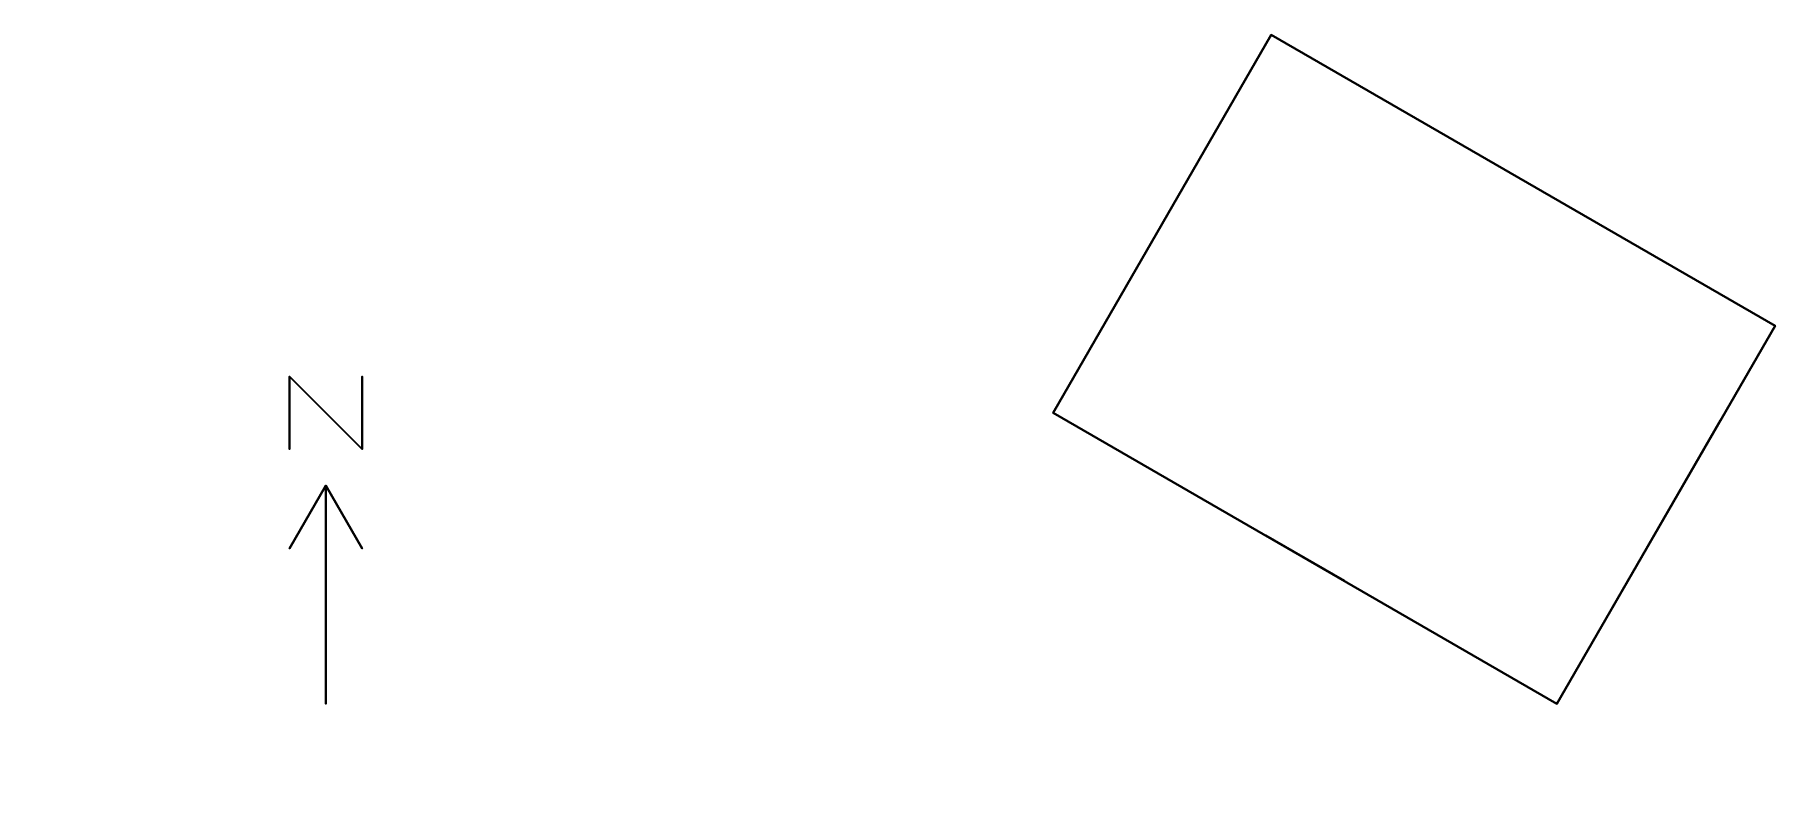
# Model space of a CAD drawing. Header units: metres. Extents: x -14 to 9.9, y -5.1 to 5.2.
import ezdxf

# ---------------------------------------------------------------- set-up
doc = ezdxf.new("R2010")
doc.units = ezdxf.units.M

msp = doc.modelspace()

# ---------------------------------------------------------------- linework, layer by layer
at = {"layer": '1', "color": 3}
for points in [[(-10.5, 0.5, 0.1), (-10.5, 0.5), (-10.5, -0.5), (-10.5, -0.5, 0.1)], [(-10.5, 0.5, 0.1), (-10.5, 0.5), (-9.5, -0.5), (-9.5, -0.5, 0.1)], [(-9.5, 0.5, 0.1), (-9.5, 0.5), (-9.5, -0.5), (-9.5, -0.5, 0.1)], [(-10, -1, 0.1), (-10, -1), (-10.5, -1.86602), (-10.5, -1.86602, 0.1)], [(-10, -1, 0.1), (-10, -1), (-10, -4), (-10, -4, 0.1)], [(-10, -1, 0.1), (-10, -1), (-9.5, -1.86602), (-9.5, -1.86602, 0.1)]]:
    msp.add_3dface(points, dxfattribs=at)
at = {"layer": 'PLENUM-1', "color": 43}
for points in [[(3, 5.19615, 3.3), (3, 5.19615, 2.7), (0, 0, 2.7), (0, 0, 3.3)], [(9.9282, 1.19615, 3.3), (9.9282, 1.19615, 2.7), (3, 5.19615, 2.7), (3, 5.19615, 3.3)], [(6.9282, -4, 3.3), (6.9282, -4, 2.7), (9.9282, 1.19615, 2.7), (9.9282, 1.19615, 3.3)], [(0, 0, 3.3), (0, 0, 2.7), (6.9282, -4, 2.7), (6.9282, -4, 3.3)]]:
    msp.add_3dface(points, dxfattribs=at)
at = {"layer": 'PLENUM-1', "color": 8}
msp.add_3dface([(0, 0, 2.7), (3, 5.19615, 2.7), (9.9282, 1.19615, 2.7), (6.9282, -4, 2.7)], dxfattribs=at)
at = {"layer": 'PLENUM-1', "color": 15}
msp.add_3dface([(3, 5.19615, 3.3), (0, 0, 3.3), (6.9282, -4, 3.3), (9.9282, 1.19615, 3.3)], dxfattribs=at)
at = {"layer": 'SPACE1-1', "color": 43}
for points in [[(3, 5.19615, 2.7), (3, 5.19615), (0, 0), (0, 0, 2.7)], [(9.9282, 1.19615, 2.7), (9.9282, 1.19615), (3, 5.19615), (3, 5.19615, 2.7)], [(6.9282, -4, 2.7), (6.9282, -4), (9.9282, 1.19615), (9.9282, 1.19615, 2.7)], [(0, 0, 2.7), (0, 0), (6.9282, -4), (6.9282, -4, 2.7)]]:
    msp.add_3dface(points, dxfattribs=at)
at = {"layer": 'SPACE1-1', "color": 8}
msp.add_3dface([(0, 0), (3, 5.19615), (9.9282, 1.19615), (6.9282, -4)], dxfattribs=at)
at = {"layer": 'SPACE1-1', "color": 15}
msp.add_3dface([(3, 5.19615, 2.7), (0, 0, 2.7), (6.9282, -4, 2.7), (9.9282, 1.19615, 2.7)], dxfattribs=at)
at = {"layer": 'SPACE1-1', "color": 143}
for points in [[(7.6782, -2.70096, 2.35), (7.6782, -2.70096, 0.35), (9.1782, -0.10289, 0.35), (9.1782, -0.10289, 2.35)], [(2.92284, -1.6875), (2.92284, -1.6875, 2.5), (4.00537, -2.3125, 2.5), (4.00537, -2.3125)]]:
    msp.add_3dface(points, dxfattribs=at)

doc.saveas('drawing.dxf')
